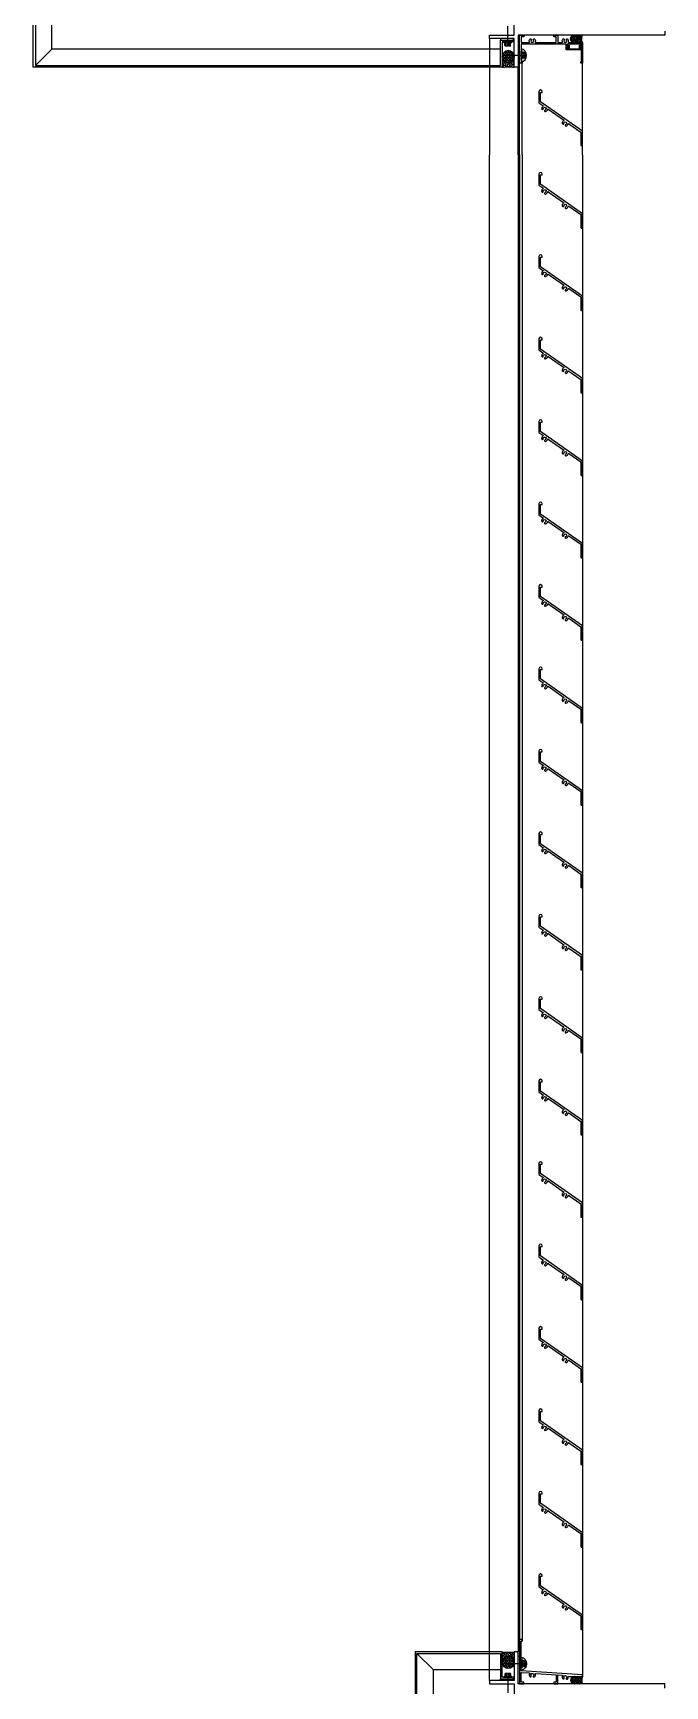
# Model space of a CAD drawing. Header units: millimetres. Extents: x 434053 to 1059003, y -2417481 to 936527.
# Drawn here: x 654232 to 654999, y -2230788 to -2228783 of the extents above; entities that cross this region are included whole.
import ezdxf

# ---------------------------------------------------------------- set-up
doc = ezdxf.new("R2010")
doc.units = ezdxf.units.MM
doc.header["$LTSCALE"] = 1000
doc.header["$MEASUREMENT"] = 0
doc.linetypes.add('CENTER', pattern=[2, 1.25, -0.25, 0.25, -0.25])
for name, color, linetype in [('ALUM', 1, 'Continuous'), ('ALUM-V', 11, 'Continuous'), ('ELASTOMER', 6, 'Continuous'), ('ELASTOMER-V', 241, 'Continuous'), ('ELASTROMER-V', 241, 'Continuous'), ('EXTRUSION-V', 141, 'Continuous'), ('EXTRUSION1', 4, 'Continuous'), ('FASTENER', 191, 'Continuous'), ('GRID', 8, 'CENTER'), ('SILICONE', 8, 'Continuous')]:
    doc.layers.add(name, color=color, linetype=linetype)

# ---------------------------------------------------------------- blocks, each defined once
blk = doc.blocks.new('20210816-BY01')
at = {"color": 0, "linetype": 'ByBlock'}
blk.add_lwpolyline([(-3.5, -21.4, -0.306979), (-2.8, -22.2, -0.530247), (-4.1, -23.3, -0.264148), (-6.6, -20.6, 0.525707), (-7.4, -20.4), (-25.9, -33.4, 0.525707), (-25.9, -34.2, -0.264148), (-24.3, -37.5, -0.530247), (-25.7, -38.3, -0.306979), (-26.3, -37.4, 2.062237), (-28.5, -38.9, -0.306979), (-27.8, -39.8, -0.530247), (-29.1, -40.8, -0.264148), (-31.6, -38.2, 0.525707), (-32.4, -37.9), (-47, -48.1), (-47, -64, -0.414214), (-47.5, -64.5), (-48.5, -64.5, -0.414214), (-49, -64), (-49, -47.1), (2, -11.4), (2, 0), (0, 0), (0, 1, -1), (4, 1), (4, -12.4), (-0.9, -15.9, 0.525707), (-0.9, -16.7, -0.264148), (0.7, -20, -0.530247), (-0.7, -20.8, -0.306979), (-1.3, -19.8, 2.062237), (-3.5, -21.4)], format="xyb", dxfattribs=at)
blk = doc.blocks.new('1803-PBY-003')
at = {"color": 0, "linetype": 'ByBlock'}
for points in [[(74.5, -23), (73.5, -23), (73.5, -25), (76.5, -25), (76.5, 9), (71.5, 9), (71.5, 7), (74.5, 7), (74.5, 0.5, -0.414214), (74, 0), (65, 0, -0.524273), (64.5, 0.7, 0.264882), (63.9, 4.3, 0.52793), (62.3, 4.2, 0.30896), (62.4, 3.1, -2.081393), (59.6, 3.1, 0.30896), (59.7, 4.2, 0.52793), (58.1, 4.3, 0.264882), (57.5, 0.7, -0.524273), (57, 0), (32, 0), (32, 7), (35, 7), (35, 9), (30, 9), (30, 0), (25, 0, -0.524273), (24.5, 0.7, 0.264882), (23.9, 4.3, 0.52793), (22.3, 4.2, 0.30896), (22.4, 3.1, -2.081393), (19.6, 3.1, 0.30896), (19.7, 4.2, 0.52793), (18.1, 4.3, 0.264882), (17.5, 0.7, -0.524273), (17, 0), (0, 0), (0, -6), (2, -6), (2.8, -5.2), (2.8, -4.5), (1.5, -4.5), (1.5, -2), (18.5, -2), (18.5, -4.5), (17.3, -4.5), (17.3, -5.2), (18.1, -6), (20, -6), (20, -2), (74.5, -2)], [(20, -6), (19.3, -6, 0.414214), (19, -6.3), (19, -7.2, -0.414214), (18.7, -7.5), (17.6, -7.5, -0.414214), (17.3, -7.2), (17.3, -4.4), (17.4, -4.3, 0.503843), (17.5, -3.8), (16.8, -3.1, 0.655855), (16.3, -3.4), (16.3, -7.2, -0.414214), (16, -7.5), (4.1, -7.5, -0.414214), (3.8, -7.2), (3.8, -3.4, 0.655855), (3.2, -3.1), (2.5, -3.8, 0.503843), (2.6, -4.3), (2.8, -4.4), (2.8, -7.2, -0.414214), (2.5, -7.5), (1.3, -7.5, -0.414214), (1, -7.2), (1, -6.3, 0.414214), (0.7, -6), (0, -6), (0, -25), (2, -25), (2, -23.5), (1.5, -23.5), (1.5, -9.5, -0.414214), (2, -9), (19.5, -9, 0.414214), (20, -8.5)]]:
    blk.add_lwpolyline(points, format="xyb", close=True, dxfattribs=at)
blk = doc.blocks.new('*U543')
at = {"linetype": 'ByBlock', "lineweight": -2}
for p, q in [((-5, 0.5), (-5, 0)), ((5, 0), (-5, 0)), ((-4.7, 0.9), (-3.5, 1.1)), ((4.7, 0.9), (-4.7, 0.9)), ((-3.5, 4.4), (-3.5, 1.1)), ((3.5, 1.1), (-3.5, 1.1)), ((2.7, 4.9), (-2.7, 4.9)), ((-2.3, 0.9), (-1.8, 1.1)), ((-1.8, 4.4), (-1.8, 1.1)), ((1.8, 4.4), (1.8, 1.1)), ((2.5, 0.9), (1.8, 1.1)), ((3.5, 4.4), (3.5, 1.1)), ((4.7, 0.9), (3.5, 1.1)), ((5, 0.5), (5, 0))]:
    blk.add_line(p, q, dxfattribs=at)
for centre, radius, start, end in [((-4.7, 0.5), 0.343, 90, 180), ((-2.7, 3.8), 1.09, 35.4009, 144.5991), ((0, 1.2), 3.66, 61.0594, 118.9406), ((2.7, 3.8), 1.09, 35.4009, 144.5991), ((4.7, 0.5), 0.343, 0, 90)]:
    blk.add_arc(centre, radius, start, end, dxfattribs=at)
at = {"layer": 'GRID', "ltscale": 0.5}
blk.add_line((0, 4.9), (0, -17.6), dxfattribs=at)
blk = doc.blocks.new('*U544')
at = {"linetype": 'ByBlock', "lineweight": -2}
for p, q in [((-5, 0.5), (-5, 0)), ((5, 0), (-5, 0)), ((-4.7, 0.9), (-3.5, 1.1)), ((4.7, 0.9), (-4.7, 0.9)), ((-3.5, 4.4), (-3.5, 1.1)), ((3.5, 1.1), (-3.5, 1.1)), ((2.7, 4.9), (-2.7, 4.9)), ((-2.3, 0.9), (-1.8, 1.1)), ((-1.8, 4.4), (-1.8, 1.1)), ((1.8, 4.4), (1.8, 1.1)), ((2.5, 0.9), (1.8, 1.1)), ((3.5, 4.4), (3.5, 1.1)), ((4.7, 0.9), (3.5, 1.1)), ((5, 0.5), (5, 0))]:
    blk.add_line(p, q, dxfattribs=at)
for centre, radius, start, end in [((-4.7, 0.5), 0.343, 90, 180), ((-2.7, 3.8), 1.09, 35.4009, 144.5991), ((0, 1.2), 3.66, 61.0594, 118.9406), ((2.7, 3.8), 1.09, 35.4009, 144.5991), ((4.7, 0.5), 0.343, 0, 90)]:
    blk.add_arc(centre, radius, start, end, dxfattribs=at)
at = {"layer": 'GRID', "ltscale": 0.5}
blk.add_line((0, 4.9), (0, -18.9), dxfattribs=at)
blk = doc.blocks.new('1803-PBY-004')
at = {"color": 0, "linetype": 'ByBlock'}
blk.add_lwpolyline([(0, 0), (0, 2), (74.5, 7), (74.5, 43), (73.5, 43), (73.5, 45), (76.5, 45), (76.5, -9), (71.5, -9), (71.5, -7), (74.5, -7), (74.5, 4.5, 0.43398), (74, 5), (64.8, 4.4, 0.524273), (64.4, 3.6, -0.264882), (64.1, -0.1, -0.52793), (62.4, 0, -0.30896), (62.4, 1.1, 2.081393), (59.7, 0.9, -0.30896), (59.9, -0.2, -0.52793), (58.2, -0.4, -0.264882), (57.4, 3.2, 0.524273), (56.9, 3.8), (32, 2.1), (32, -7), (35, -7), (35, -9), (30, -9), (30, 2), (24.8, 1.7, 0.524273), (24.4, 1, -0.264882), (24.1, -2.7, -0.52793), (22.4, -2.7, -0.30896), (22.4, -1.6, 2.081393), (19.7, -1.8, -0.30896), (19.9, -2.9, -0.52793), (18.2, -3.1, -0.193466), (17.3, -0.5, 0.420784), (16.8, 0), (0, 0)], format="xyb", dxfattribs=at)
blk = doc.blocks.new('20221117.172633')
at = {"layer": 'ELASTOMER-V'}
h = blk.add_hatch(dxfattribs=at)
h.set_pattern_fill('HONEY', color=256, scale=9.00001, style=0)
h.set_pattern_definition([(0, (-14093.8641, 83150.0301), (1.687501863, 0.974279655), [1.12500124, -2.250002484]), (120, (-14093.8641, 83150.0301), (-1.687501863, 0.974279655), [1.12500124, -2.250002484]), (60, (-14093.8641, 83150.0301), (4e-16, 1.94855931), [-2.250002484, 1.12500124])])
edge = h.paths.add_edge_path()
edge.add_arc((110, 2895.5), 4.5, 270, 450)
edge.add_line((110, 2900), (110, 2900))
edge.add_arc((110, 2895.5), 4.5, 89.9946, 270.0054)
edge.add_line((110, 2891), (110, 2891))
h = blk.add_hatch(dxfattribs=at)
h.set_pattern_fill('HONEY', color=256, scale=10, angle=90, style=0)
h.set_pattern_definition([(90, (233399.7412, 161199.8265), (-1.0825317547, 1.875), [1.25, -2.5]), (210, (233399.7412, 161199.8265), (-1.0825317547, -1.875), [1.25, -2.5]), (150, (233399.7412, 161199.8265), (-2.1650635095, 3e-15), [-2.5, 1.25])])
edge = h.paths.add_edge_path()
edge.add_line((183, 2874), (183, 2874))
edge.add_arc((190.3, 2874), 7.25, 0, 180, ccw=False)
edge.add_line((197.5, 2874), (197.5, 2874))
edge.add_arc((190.3, 2874), 7.25, -180, 0, ccw=False)
h = blk.add_hatch(dxfattribs=at)
h.set_pattern_fill('HONEY', color=256, scale=10, angle=90, style=0)
h.set_pattern_definition([(90, (233399.7412, 160303.3785), (-1.0825317547, 1.875), [1.25, -2.5]), (210, (233399.7412, 160303.3785), (-1.0825317547, -1.875), [1.25, -2.5]), (150, (233399.7412, 160303.3785), (-2.1650635095, 3e-15), [-2.5, 1.25])])
edge = h.paths.add_edge_path()
edge.add_line((183, 926), (183, 926))
edge.add_arc((190.3, 926), 7.25, 180, 360)
edge.add_line((197.5, 926), (197.5, 926))
edge.add_arc((190.3, 926), 7.25, 0, 180)
h = blk.add_hatch(dxfattribs=at)
h.set_pattern_fill('HONEY', color=256, scale=9.00001, style=0)
h.set_pattern_definition([(0, (-14093.8641, 82253.5821), (1.687501863, 0.974279655), [1.12500124, -2.250002484]), (120, (-14093.8641, 82253.5821), (-1.687501863, 0.974279655), [1.12500124, -2.250002484]), (60, (-14093.8641, 82253.5821), (4e-16, 1.94855931), [-2.250002484, 1.12500124])])
edge = h.paths.add_edge_path()
edge.add_arc((110, 904.5), 4.5, -90, 90, ccw=False)
edge.add_line((110, 900), (110, 900))
edge.add_arc((110, 904.5), 4.5, 89.9946, 270.0054, ccw=False)
edge.add_line((110, 909), (110, 909))
at = {"layer": 'SILICONE'}
h = blk.add_hatch(dxfattribs=at)
h.set_pattern_fill('AR-SAND', color=256, scale=0.900001, angle=270, style=0)
h.set_pattern_definition([(307.5, (-14093.8641, 83150.03), (1.734143306, 0.056694085), [0, -1.36800151, 0, -1.53000169, 0, -1.462501614]), (277.5, (-14093.864, 83150.03), (2.53993426, -1.59280079), [0, -0.738000815, 0, -1.23300136, 0, -0.472500522]), (237.5, (-14093.8641, 83151.137), (0.005093154, -2.80273077), [0, -0.450000497, 0, -1.620001788, 0, -2.115002335]), (227.5, (-14093.864, 83151.137), (0.78990888, -2.70551693), [0, -0.225000248, 0, -1.062001172, 0, -1.21500134])])
edge = h.paths.add_edge_path()
edge.add_line((110, 2891), (100, 2891))
edge.add_arc((91.2, 2895.5), 9.87, 332.8859, 387.1141)
edge.add_line((100, 2900), (110, 2900))
edge.add_arc((110, 2895.5), 4.5, 89.9946, 270.0054)
h = blk.add_hatch(dxfattribs=at)
h.set_pattern_fill('AR-SAND', color=256, angle=-90, style=0)
h.set_pattern_definition([(307.5, (1173.5887, 3042.1111), (1.9268238, 0.0629934), [0, -1.52, 0, -1.7, 0, -1.625]), (277.5, (1173.5887, 3042.1111), (2.822146, -1.769777), [0, -0.82, 0, -1.37, 0, -0.525]), (237.5, (1173.5887, 3043.3411), (0.005659, -3.1141419), [0, -0.5, 0, -1.8, 0, -2.35]), (227.5, (1173.5887, 3043.341), (0.8776756, -3.0061266), [0, -0.25, 0, -1.18, 0, -1.35])])
edge = h.paths.add_edge_path()
edge.add_arc((176, 2875.5), 8.21, 100.2947, 259.7053, ccw=False)
edge.add_line((174.6, 2883.5), (174.6, 2867.4))
h = blk.add_hatch(dxfattribs=at)
h.set_pattern_fill('AR-SAND', color=256, angle=90, style=0)
h.set_pattern_definition([(127.5, (233399.7412, 161199.8265), (-1.926823769, -0.062993358), [0, -1.52, 0, -1.7, 0, -1.625]), (97.5, (233399.7412, 161199.8265), (-2.822146065, 1.769776705), [0, -0.82, 0, -1.37, 0, -0.525]), (57.5, (233399.7412, 161198.5965), (-0.005659054, 3.114141862), [0, -0.5, 0, -1.8, 0, -2.35]), (47.5, (233399.7412, 161198.5965), (-0.877675565, 3.006126605), [0, -0.25, 0, -1.18, 0, -1.35])])
edge = h.paths.add_edge_path()
edge.add_line((183, 2861), (183, 2874))
edge.add_arc((190.3, 2874), 7.25, 180, 360)
edge.add_line((197.5, 2874), (197.5, 2861))
edge.add_arc((190.2, 2819.3), 42.3, 80.1361, 99.8638)
h = blk.add_hatch(dxfattribs=at)
h.set_pattern_fill('AR-SAND', color=256, angle=-90, style=0)
h.set_pattern_definition([(307.5, (1173.5887, 2145.6631), (1.9268238, 0.0629934), [0, -1.52, 0, -1.7, 0, -1.625]), (277.5, (1173.5887, 2145.663), (2.822146, -1.7697767), [0, -0.82, 0, -1.37, 0, -0.525]), (237.5, (1173.5887, 2146.8931), (0.005659, -3.1141419), [0, -0.5, 0, -1.8, 0, -2.35]), (227.5, (1173.5887, 2146.893), (0.8776756, -3.0061266), [0, -0.25, 0, -1.18, 0, -1.35])])
edge = h.paths.add_edge_path()
edge.add_arc((176, 924.5), 8.21, 100.2947, 259.7053)
edge.add_line((174.6, 916.5), (174.6, 932.6))
h = blk.add_hatch(dxfattribs=at)
h.set_pattern_fill('AR-SAND', color=256, angle=90, style=0)
h.set_pattern_definition([(127.5, (233399.7412, 160303.3785), (-1.926823769, -0.062993358), [0, -1.52, 0, -1.7, 0, -1.625]), (97.5, (233399.7412, 160303.3785), (-2.822146065, 1.769776705), [0, -0.82, 0, -1.37, 0, -0.525]), (57.5, (233399.7412, 160302.1485), (-0.005659054, 3.114141862), [0, -0.5, 0, -1.8, 0, -2.35]), (47.5, (233399.7412, 160302.1485), (-0.877675565, 3.006126605), [0, -0.25, 0, -1.18, 0, -1.35])])
edge = h.paths.add_edge_path()
edge.add_line((183, 939), (183, 926))
edge.add_arc((190.3, 926), 7.25, 0, 180, ccw=False)
edge.add_line((197.5, 926), (197.5, 939))
edge.add_arc((190.2, 980.7), 42.3, 260.1362, 279.8639, ccw=False)
h = blk.add_hatch(dxfattribs=at)
h.set_pattern_fill('AR-SAND', color=256, scale=0.900001, angle=270, style=0)
h.set_pattern_definition([(307.5, (-14093.8641, 82253.582), (1.734143306, 0.056694085), [0, -1.36800151, 0, -1.53000169, 0, -1.462501614]), (277.5, (-14093.864, 82253.582), (2.53993426, -1.59280079), [0, -0.738000815, 0, -1.23300136, 0, -0.472500522]), (237.5, (-14093.8641, 82254.689), (0.005093154, -2.80273077), [0, -0.450000497, 0, -1.620001788, 0, -2.115002335]), (227.5, (-14093.864, 82254.689), (0.78990888, -2.70551693), [0, -0.225000248, 0, -1.062001172, 0, -1.21500134])])
edge = h.paths.add_edge_path()
edge.add_line((110, 909), (100, 909))
edge.add_arc((91.2, 904.5), 9.87, -27.1141, 27.1141, ccw=False)
edge.add_line((100, 900), (110, 900))
edge.add_arc((110, 904.5), 4.5, 89.9946, 270.0054, ccw=False)
at = {"layer": 'ALUM', "linetype": 'ByBlock'}
blk.add_lwpolyline([(314, 5547), (764.2, 5547), (764.2, 2863), (199.5, 2863), (199.5, 2894), (184, 2894), (184, 2892), (197.5, 2892), (197.5, 2861), (767.2, 2861), (767.2, 5550), (314, 5550)], dxfattribs=at)
at = {"layer": 'ALUM'}
blk.add_lwpolyline([(303.1, 939), (303.1, -36.4), (272.1, -36.4), (272.1, -49.9), (270.1, -49.9), (270.1, -34.4), (301.1, -34.4), (301.1, 937), (199.5, 937), (199.5, 906), (184, 906), (184, 908), (197.5, 908), (197.5, 939)], close=True, dxfattribs=at)
at = {"layer": 'ALUM-V'}
for p, q in [((744.2, 2883), (764.2, 2863)), ((281.1, 917), (301.1, 937)), ((199.5, 917), (281.1, 917)), ((281.1, -34.4), (281.1, 917))]:
    blk.add_line(p, q, dxfattribs=at)
blk.add_lwpolyline([(199.5, 2883), (744.2, 2883), (744.2, 5527), (103, 5527)], dxfattribs=at)
at = {"layer": 'ELASTOMER'}
for points in [[(110, 2891, 1), (110, 2900), (110, 2900, 1.000094), (110, 2891)], [(183, 2874), (183, 2874, -1), (197.5, 2874), (197.5, 2874, -1)], [(183, 926), (183, 926, 1), (197.5, 926), (197.5, 926, 1)], [(110, 909, -1), (110, 900), (110, 900, -1.000094), (110, 909)]]:
    blk.add_lwpolyline(points, format="xyb", close=True, dxfattribs=at)
at = {"layer": 'ELASTROMER-V'}
for points in [[(176.5, 2900), (178, 2900), (178, 2866), (176.5, 2866)], [(199.5, 2894), (184, 2894), (184, 2896), (199.5, 2896)], [(176.5, 900), (178, 900), (178, 934), (176.5, 934)], [(199.5, 906), (184, 906), (184, 904), (199.5, 904)]]:
    blk.add_lwpolyline(points, close=True, dxfattribs=at)
at = {"layer": 'EXTRUSION-V'}
for p, q in [((100, 2755), (100, 2891)), ((213, 2896), (213, 2755)), ((173.5, 2755), (173.5, 2866.3)), ((176.5, 2755), (176.5, 2866)), ((178, 2755), (178, 2861)), ((100, 2755), (100, 909)), ((173.5, 2755), (173.5, 952)), ((176.5, 2755), (176.5, 934)), ((178, 2755), (178, 939)), ((213, 904), (213, 2755))]:
    blk.add_line(p, q, dxfattribs=at)
at = {"layer": 'EXTRUSION1'}
for points in [[(0, 2905), (0, 2900), (178, 2900), (178, 2861), (183, 2861), (183, 2896), (213, 2896), (213, 2900), (183, 2900), (183, 2931)], [(0, 895), (0, 900), (178, 900), (178, 939), (183, 939), (183, 904), (213, 904), (213, 900), (183, 900), (183, 869)]]:
    blk.add_lwpolyline(points, dxfattribs=at)
at = {"layer": 'SILICONE'}
for points in [[(110, 2891), (100, 2891), (100, 2891, 0.241132), (100, 2900), (110, 2900, 1.000094)], [(174.6, 2867.4, -0.834726), (174.6, 2883.5)], [(174.6, 932.6, 0.834726), (174.6, 916.5)], [(110, 909), (100, 909), (100, 909, -0.241132), (100, 900), (110, 900, -1.000094)]]:
    blk.add_lwpolyline(points, format="xyb", close=True, dxfattribs=at)
for points in [[(183, 2861), (183, 2874, 1), (197.5, 2874), (197.5, 2861, 0.086291), (183, 2861, -1)], [(183, 939), (183, 926, -1), (197.5, 926), (197.5, 939, -0.086291), (183, 939, 1)]]:
    blk.add_lwpolyline(points, format="xyb", dxfattribs=at)
at = {"layer": 'EXTRUSION1'}
for name, p in [('1803-PBY-003', (100, 2891)), ('20210816-BY01', (149, 2830.5)), ('20210816-BY01', (149, 2730.5)), ('20210816-BY01', (149, 2630.5)), ('20210816-BY01', (149, 2530.5)), ('20210816-BY01', (149, 2430.5)), ('20210816-BY01', (149, 2330.5)), ('20210816-BY01', (149, 2230.5)), ('20210816-BY01', (149, 2130.5)), ('20210816-BY01', (149, 2030.5)), ('20210816-BY01', (149, 1930.5)), ('20210816-BY01', (149, 1830.5)), ('20210816-BY01', (149, 1730.5)), ('20210816-BY01', (149, 1630.5)), ('20210816-BY01', (149, 1530.5)), ('20210816-BY01', (149, 1430.5)), ('20210816-BY01', (149, 1330.5)), ('20210816-BY01', (149, 1230.5)), ('20210816-BY01', (149, 1130.5)), ('20210816-BY01', (149, 1030.5)), ('1803-PBY-004', (100, 909))]:
    blk.add_blockref(name, p, dxfattribs=at)
at = {"layer": 'FASTENER'}
for name, p, xscale, rotation in [('*U544', (190.8, 2892), -1, 180), ('*U543', (174.5, 2875.5), -1.000000000000002, 90)]:
    blk.add_blockref(name, p, dxfattribs=dict(at, xscale=xscale, rotation=rotation))
at = {"layer": 'FASTENER', "rotation": 90}
blk.add_blockref('*U543', (174.5, 924.5), dxfattribs=at)
at = {"layer": 'FASTENER'}
blk.add_blockref('*U544', (190.8, 908), dxfattribs=at)

msp = doc.modelspace()

# ---------------------------------------------------------------- block references
at = {"xscale": -1}
msp.add_blockref('20221117.172633', (654998.9, -2231685.7), dxfattribs=at)

doc.saveas('drawing.dxf')
